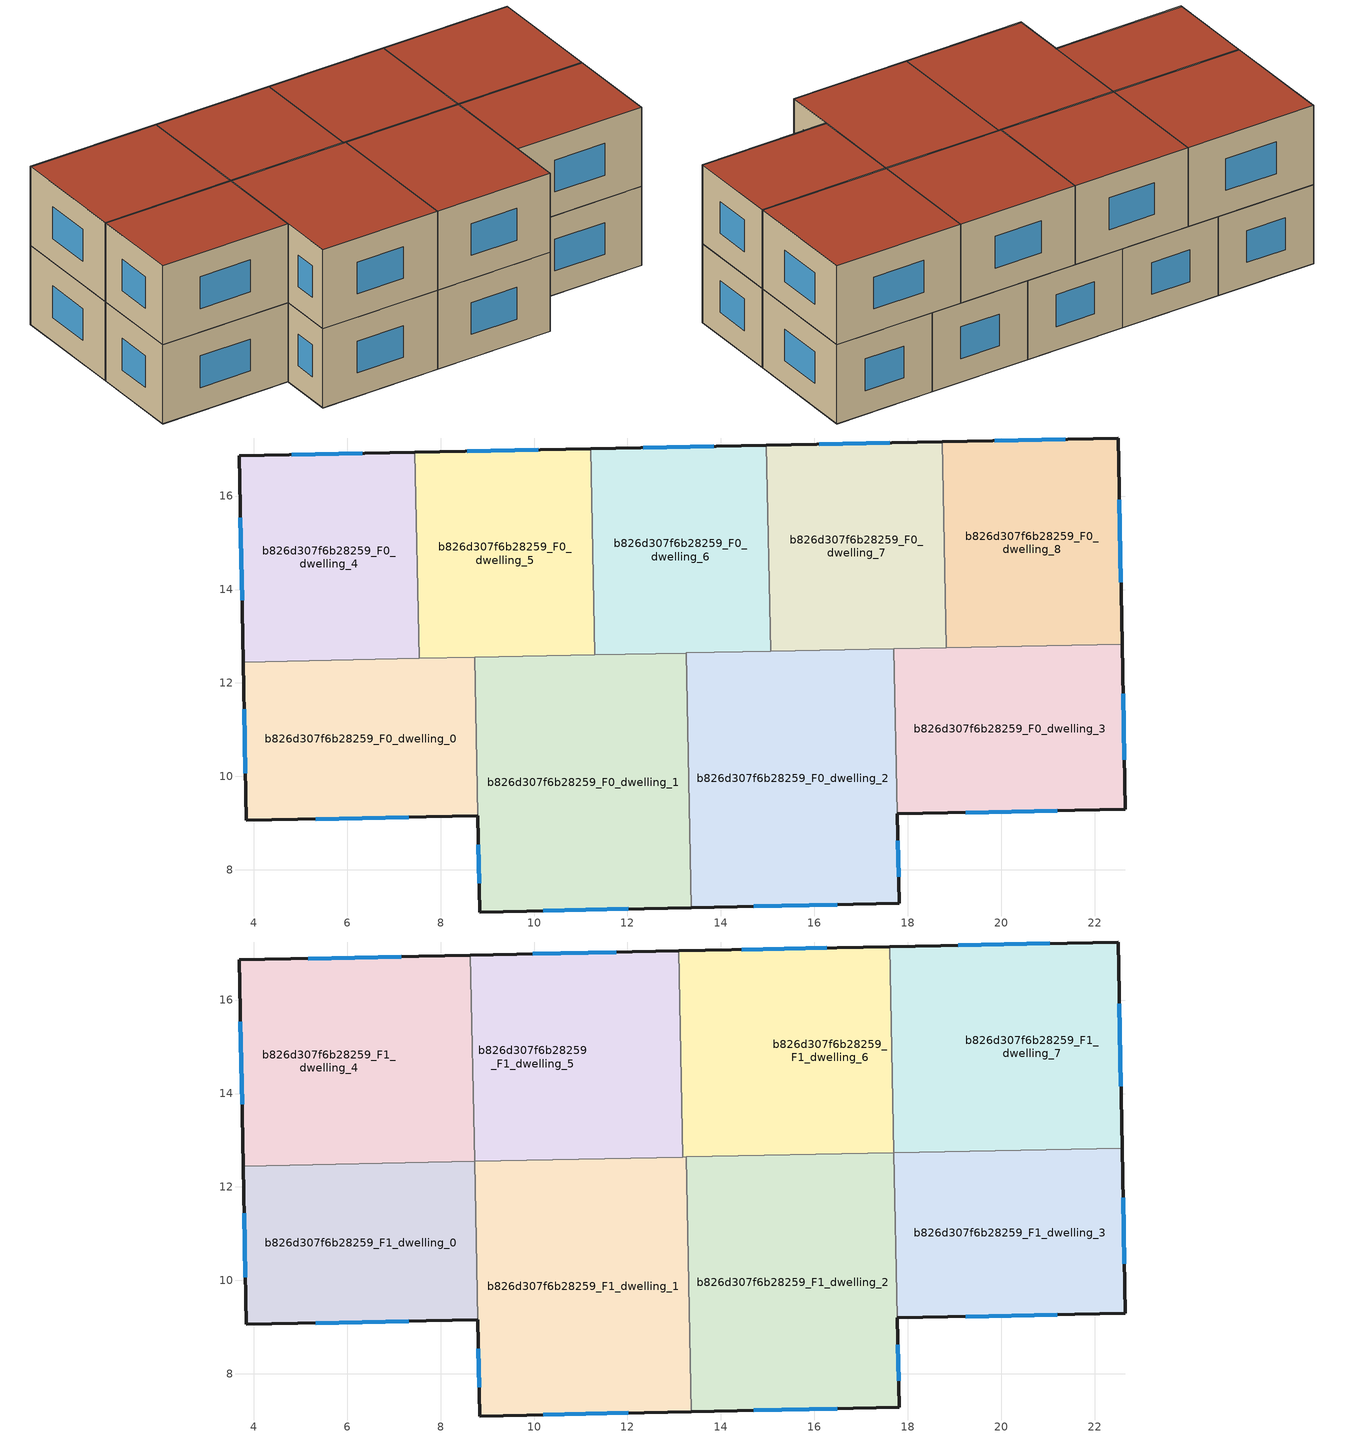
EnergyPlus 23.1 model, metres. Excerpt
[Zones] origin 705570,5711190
b826d307f6b28259_F0_dwelling_0
 floor ground (EU_floor_Construction): 8.8,9.16 8.73,12.55 3.78,12.45 3.85,9.06 z0
 wall outside (EU_wall_Construction): 8.8,9.16 3.85,9.06 3.78,12.45 z0:3
 wall to b826d307f6b28259_F0_dwelling_1 (EU_wall_Construction): 8.73,12.55 8.8,9.16 z0:3
 wall to b826d307f6b28259_F0_dwelling_4 (EU_wall_Construction): 3.78,12.45 7.54,12.52 z0:3
 wall to b826d307f6b28259_F0_dwelling_5 (EU_wall_Construction): 7.54,12.52 8.73,12.55 z0:3
 window (EU_Window_Construction): 7.32,9.13 5.33,9.09 / 3.83,10.07 3.8,11.43 z0.9:2.1
b826d307f6b28259_F0_dwelling_1
 floor ground (EU_floor_Construction): 13.37,7.19 13.26,12.64 8.73,12.55 8.84,7.1 z0
 wall outside (EU_wall_Construction): 13.37,7.19 8.84,7.1 8.8,9.16 z0:3
 wall to b826d307f6b28259_F0_dwelling_2 (EU_wall_Construction): 13.26,12.64 13.37,7.19 z0:3
 wall to b826d307f6b28259_F0_dwelling_5 (EU_wall_Construction): 8.73,12.55 11.3,12.6 z0:3
 wall to b826d307f6b28259_F0_dwelling_6 (EU_wall_Construction): 11.3,12.6 13.26,12.64 z0:3
 window (EU_Window_Construction): 12.01,7.17 10.2,7.13 / 8.83,7.72 8.81,8.54 z0.9:2.1
b826d307f6b28259_F0_dwelling_2
 floor ground (EU_floor_Construction): 17.81,7.29 17.7,12.73 13.26,12.64 13.37,7.19 z0
 wall outside (EU_wall_Construction): 17.77,9.2 17.81,7.29 13.37,7.19 z0:3
 wall to b826d307f6b28259_F0_dwelling_3 (EU_wall_Construction): 17.7,12.73 17.77,9.2 z0:3
 wall to b826d307f6b28259_F0_dwelling_7 (EU_wall_Construction): 15.06,12.68 17.7,12.73 z0:3
 wall to b826d307f6b28259_F0_dwelling_6 (EU_wall_Construction): 13.26,12.64 15.06,12.68 z0:3
 window (EU_Window_Construction): 16.48,7.26 14.7,7.22 / 17.79,8.63 17.8,7.86 z0.9:2.1
b826d307f6b28259_F0_dwelling_3
 floor ground (EU_floor_Construction): 22.65,9.3 22.58,12.83 17.7,12.73 17.77,9.2 z0
 wall outside (EU_wall_Construction): 22.58,12.83 22.65,9.3 17.77,9.2 z0:3
 wall to b826d307f6b28259_F0_dwelling_8 (EU_wall_Construction): 18.82,12.76 22.58,12.83 z0:3
 wall to b826d307f6b28259_F0_dwelling_7 (EU_wall_Construction): 17.7,12.73 18.82,12.75 z0:3
 window (EU_Window_Construction): 22.6,11.77 22.63,10.36 / 21.19,9.27 19.23,9.23 z0.9:2.1
b826d307f6b28259_F0_dwelling_4
 floor ground (EU_floor_Construction): 7.54,12.53 7.45,16.93 3.69,16.86 3.78,12.45 z0
 wall outside (EU_wall_Construction): 3.78,12.45 3.69,16.86 7.45,16.93 z0:3
 wall to b826d307f6b28259_F0_dwelling_5 (EU_wall_Construction): 7.45,16.93 7.54,12.53 z0:3
 window (EU_Window_Construction): 3.75,13.77 3.72,15.54 / 4.82,16.88 6.33,16.91 z0.9:2.1
b826d307f6b28259_F0_dwelling_5
 floor ground (EU_floor_Construction): 11.3,12.6 11.21,17.01 7.45,16.93 7.54,12.53 z0
 wall outside (EU_wall_Construction): 7.45,16.93 11.21,17.01 z0:3
 wall to b826d307f6b28259_F0_dwelling_6 (EU_wall_Construction): 11.21,17.01 11.3,12.6 z0:3
 window (EU_Window_Construction): 8.58,16.96 10.09,16.99 z0.9:2.1
b826d307f6b28259_F0_dwelling_6
 floor ground (EU_floor_Construction): 15.06,12.68 14.97,17.09 11.21,17.01 11.3,12.6 z0
 wall outside (EU_wall_Construction): 11.21,17.01 14.97,17.09 z0:3
 wall to b826d307f6b28259_F0_dwelling_7 (EU_wall_Construction): 14.97,17.09 15.06,12.68 z0:3
 window (EU_Window_Construction): 12.34,17.03 13.85,17.07 z0.9:2.1
b826d307f6b28259_F0_dwelling_7
 floor ground (EU_floor_Construction): 18.82,12.75 18.73,17.17 14.97,17.09 15.06,12.68 z0
 wall outside (EU_wall_Construction): 14.97,17.09 18.73,17.17 z0:3
 wall to b826d307f6b28259_F0_dwelling_8 (EU_wall_Construction): 18.73,17.17 18.82,12.75 z0:3
 window (EU_Window_Construction): 16.1,17.11 17.61,17.14 z0.9:2.1
b826d307f6b28259_F0_dwelling_8
 floor ground (EU_floor_Construction): 22.58,12.83 22.5,17.24 18.73,17.17 18.82,12.75 z0
 wall outside (EU_wall_Construction): 18.73,17.17 22.5,17.24 22.58,12.83 z0:3
 window (EU_Window_Construction): 22.52,15.92 22.56,14.15 / 19.86,17.19 21.37,17.22 z0.9:2.1
b826d307f6b28259_F1_dwelling_0
 floor to b826d307f6b28259_F0_dwelling_0 (EU_floor_Construction): 8.8,9.16 8.73,12.55 3.78,12.45 3.85,9.06 z3
 wall outside (EU_wall_Construction): 8.8,9.16 3.85,9.06 3.78,12.45 z3:6
 wall to b826d307f6b28259_F1_dwelling_4 (EU_wall_Construction): 3.78,12.45 8.73,12.55 z3:6
 wall to b826d307f6b28259_F1_dwelling_1 (EU_wall_Construction): 8.73,12.55 8.8,9.16 z3:6
 window (EU_Window_Construction): 7.32,9.13 5.33,9.09 / 3.83,10.07 3.8,11.43 z3.9:5.1
 roof outside (EU_roof_Construction): 8.73,12.55 8.8,9.16 3.85,9.06 3.78,12.45 z6
b826d307f6b28259_F1_dwelling_1
 floor to b826d307f6b28259_F0_dwelling_1 (EU_floor_Construction): 13.37,7.19 13.26,12.64 8.73,12.55 8.84,7.1 z3
 wall outside (EU_wall_Construction): 13.37,7.19 8.84,7.1 8.8,9.16 z3:6
 wall to b826d307f6b28259_F1_dwelling_2 (EU_wall_Construction): 13.26,12.64 13.37,7.19 z3:6
 wall to b826d307f6b28259_F1_dwelling_5 (EU_wall_Construction): 8.73,12.55 13.18,12.64 z3:6
 wall to b826d307f6b28259_F1_dwelling_6 (EU_wall_Construction): 13.18,12.64 13.26,12.64 z3:6
 window (EU_Window_Construction): 12.01,7.17 10.2,7.13 / 8.83,7.72 8.81,8.54 z3.9:5.1
 roof outside (EU_roof_Construction): 13.26,12.64 13.37,7.19 8.84,7.1 8.73,12.55 z6
b826d307f6b28259_F1_dwelling_2
 floor to b826d307f6b28259_F0_dwelling_2 (EU_floor_Construction): 17.81,7.29 17.7,12.73 13.26,12.64 13.37,7.19 z3
 wall outside (EU_wall_Construction): 17.77,9.2 17.81,7.29 13.37,7.19 z3:6
 wall to b826d307f6b28259_F1_dwelling_3 (EU_wall_Construction): 17.7,12.73 17.77,9.2 z3:6
 wall to b826d307f6b28259_F1_dwelling_6 (EU_wall_Construction): 13.26,12.64 17.7,12.73 z3:6
 window (EU_Window_Construction): 16.48,7.26 14.7,7.22 / 17.79,8.63 17.8,7.86 z3.9:5.1
 roof outside (EU_roof_Construction): 17.7,12.73 17.81,7.29 13.37,7.19 13.26,12.64 z6
b826d307f6b28259_F1_dwelling_3
 floor to b826d307f6b28259_F0_dwelling_3 (EU_floor_Construction): 22.65,9.3 22.58,12.83 17.7,12.73 17.77,9.2 z3
 wall outside (EU_wall_Construction): 22.58,12.83 22.65,9.3 17.77,9.2 z3:6
 wall to b826d307f6b28259_F1_dwelling_7 (EU_wall_Construction): 17.7,12.73 22.58,12.83 z3:6
 window (EU_Window_Construction): 22.6,11.77 22.63,10.36 / 21.19,9.27 19.23,9.23 z3.9:5.1
 roof outside (EU_roof_Construction): 22.58,12.83 22.65,9.3 17.77,9.2 17.7,12.73 z6
b826d307f6b28259_F1_dwelling_4
 floor to b826d307f6b28259_F0_dwelling_4 (EU_floor_Construction): 7.54,12.53 7.45,16.93 3.69,16.86 3.78,12.45 z3
 floor to b826d307f6b28259_F0_dwelling_5 (EU_floor_Construction): 8.73,12.55 8.64,16.96 7.45,16.93 7.54,12.53 z3
 wall outside (EU_wall_Construction): 3.78,12.45 3.69,16.86 8.64,16.96 z3:6
 wall to b826d307f6b28259_F1_dwelling_5 (EU_wall_Construction): 8.64,16.96 8.73,12.55 z3:6
 window (EU_Window_Construction): 3.75,13.77 3.72,15.54 / 5.17,16.89 7.16,16.93 z3.9:5.1
 roof outside (EU_roof_Construction): 8.64,16.96 8.73,12.55 3.78,12.45 3.69,16.86 z6
b826d307f6b28259_F1_dwelling_5
 floor to b826d307f6b28259_F0_dwelling_5 (EU_floor_Construction): 11.3,12.6 11.21,17.01 8.64,16.96 8.73,12.55 z3
 floor to b826d307f6b28259_F0_dwelling_6 (EU_floor_Construction): 13.18,12.64 13.09,17.05 11.21,17.01 11.3,12.6 z3
 wall outside (EU_wall_Construction): 8.64,16.96 13.09,17.05 z3:6
 wall to b826d307f6b28259_F1_dwelling_6 (EU_wall_Construction): 13.09,17.05 13.18,12.64 z3:6
 window (EU_Window_Construction): 9.97,16.99 11.76,17.02 z3.9:5.1
 roof outside (EU_roof_Construction): 13.09,17.05 13.18,12.64 8.73,12.55 8.64,16.96 z6
b826d307f6b28259_F1_dwelling_6
 floor to b826d307f6b28259_F0_dwelling_6 (EU_floor_Construction): 15.06,12.68 14.97,17.09 13.09,17.05 13.18,12.64 z3
 floor to b826d307f6b28259_F0_dwelling_7 (EU_floor_Construction): 17.7,12.73 17.61,17.14 14.97,17.09 15.06,12.68 z3
 wall outside (EU_wall_Construction): 13.09,17.05 17.61,17.14 z3:6
 wall to b826d307f6b28259_F1_dwelling_7 (EU_wall_Construction): 17.61,17.14 17.7,12.73 z3:6
 window (EU_Window_Construction): 14.45,17.08 16.26,17.11 z3.9:5.1
 roof outside (EU_roof_Construction): 17.61,17.14 17.7,12.73 13.18,12.64 13.09,17.05 z6
b826d307f6b28259_F1_dwelling_7
 floor to b826d307f6b28259_F0_dwelling_7 (EU_floor_Construction): 18.82,12.76 18.74,17.16 17.61,17.14 17.7,12.73 z3
 floor to b826d307f6b28259_F0_dwelling_8 (EU_floor_Construction): 22.58,12.83 22.5,17.24 18.74,17.16 18.82,12.76 z3
 wall outside (EU_wall_Construction): 17.61,17.14 22.5,17.24 22.58,12.83 z3:6
 window (EU_Window_Construction): 22.52,15.92 22.56,14.15 / 19.07,17.17 21.04,17.21 z3.9:5.1
 roof outside (EU_roof_Construction): 22.5,17.24 22.58,12.83 17.7,12.73 17.61,17.14 z6
[Building]
EU S2 Campaign: North Axis=0; Terrain=City; Solar Distribution=FullExterior
[Site:Location]
London: Latitude=51.5; Longitude=-0.5; Time Zone=0; Elevation=25
[SizingPeriod:WeatherFileDays]
AnnualSizingPeriod: Begin Month=1; Begin Day of Month=1; End Month=12; End Day of Month=31; Day of Week for Start Day=Monday; Use Weather File Daylight Saving Period=No; Use Weather File Rain and Snow Indicators=No
[MATERIAL]
EU_InternalMass_Material: Roughness=MediumRough; Thickness=0.1; Conductivity=1; Density=1800; Specific Heat=900; Thermal Absorptance=0.9; Solar Absorptance=0.7; Visible Absorptance=0.7
[MATERIAL:NOMASS] Roughness=MediumRough; Thermal Absorptance=0.9; Solar Absorptance=0.7; Visible Absorptance=0.7
Name | Thermal Resistance
EU_wall_NoMass | 1.04674
EU_roof_NoMass | 4.32442
EU_floor_NoMass | 2.04616
[WINDOWMATERIAL:SIMPLEGLAZINGSYSTEM]
EU_Window_SimpleGlazing: UFactor=4.25843; Solar Heat Gain Coefficient=0.85; Visible Transmittance=0.85
[CONSTRUCTION]
EU_wall_Construction: EU_wall_NoMass
EU_roof_Construction: EU_roof_NoMass
EU_floor_Construction: EU_floor_NoMass
EU_InternalMass_Construction: EU_InternalMass_Material
EU_Window_Construction: EU_Window_SimpleGlazing
[ZONE] Type=1; Multiplier=1; Ceiling Height=autocalculate; Floor Area=autocalculate; Part of Total Floor Area=Yes
Name | Volume
b826d307f6b28259_F0_dwelling_0; b826d307f6b28259_F1_dwelling_0 | 50.3643
b826d307f6b28259_F0_dwelling_1; b826d307f6b28259_F1_dwelling_1 | 74.0823
b826d307f6b28259_F0_dwelling_2 | 72.6724
b826d307f6b28259_F1_dwelling_2 | 72.6467
b826d307f6b28259_F0_dwelling_3; b826d307f6b28259_F1_dwelling_3 | 51.7749
b826d307f6b28259_F0_dwelling_4; b826d307f6b28259_F0_dwelling_7; b826d307f6b28259_F0_dwelling_8 | 49.7783
b826d307f6b28259_F1_dwelling_4 | 65.488
b826d307f6b28259_F0_dwelling_5 | 49.7791
b826d307f6b28259_F1_dwelling_5 | 58.9651
b826d307f6b28259_F0_dwelling_6 | 49.7915
b826d307f6b28259_F1_dwelling_6 | 59.7971
b826d307f6b28259_F1_dwelling_7 | 64.6545
[INTERNALMASS] Construction=EU_InternalMass_Construction
Name | Zone or ZoneList | Surface Area
b826d307f6b28259_F0_dwelling_0_EU_InternalMass | b826d307f6b28259_F0_dwelling_0 | 16.7882
b826d307f6b28259_F0_dwelling_1_EU_InternalMass | b826d307f6b28259_F0_dwelling_1 | 24.6945
b826d307f6b28259_F0_dwelling_2_EU_InternalMass | b826d307f6b28259_F0_dwelling_2 | 24.2186
b826d307f6b28259_F0_dwelling_3_EU_InternalMass | b826d307f6b28259_F0_dwelling_3 | 17.2582
b826d307f6b28259_F0_dwelling_4_EU_InternalMass | b826d307f6b28259_F0_dwelling_4 | 16.5929
b826d307f6b28259_F0_dwelling_5_EU_InternalMass | b826d307f6b28259_F0_dwelling_5 | 16.5929
b826d307f6b28259_F0_dwelling_6_EU_InternalMass | b826d307f6b28259_F0_dwelling_6 | 16.5973
b826d307f6b28259_F0_dwelling_7_EU_InternalMass | b826d307f6b28259_F0_dwelling_7 | 16.5929
b826d307f6b28259_F0_dwelling_8_EU_InternalMass | b826d307f6b28259_F0_dwelling_8 | 16.5928
b826d307f6b28259_F1_dwelling_0_EU_InternalMass | b826d307f6b28259_F1_dwelling_0 | 16.7882
b826d307f6b28259_F1_dwelling_1_EU_InternalMass | b826d307f6b28259_F1_dwelling_1 | 24.6945
b826d307f6b28259_F1_dwelling_2_EU_InternalMass | b826d307f6b28259_F1_dwelling_2 | 24.2184
b826d307f6b28259_F1_dwelling_3_EU_InternalMass | b826d307f6b28259_F1_dwelling_3 | 17.2582
b826d307f6b28259_F1_dwelling_4_EU_InternalMass | b826d307f6b28259_F1_dwelling_4 | 21.8297
b826d307f6b28259_F1_dwelling_5_EU_InternalMass | b826d307f6b28259_F1_dwelling_5 | 19.6547
b826d307f6b28259_F1_dwelling_6_EU_InternalMass | b826d307f6b28259_F1_dwelling_6 | 19.9327
b826d307f6b28259_F1_dwelling_7_EU_InternalMass | b826d307f6b28259_F1_dwelling_7 | 21.5516
[OTHEREQUIPMENT] Fuel Type=Electricity; Design Level Calculation Method=Watts/Area; Power per Zone Floor Area=1; Fraction Latent=0; Fraction Radiant=0; Fraction Lost=0; Carbon Dioxide Generation Rate=0; EndUse Subcategory=EU_Step8_InternalGains
Name | Zone or ZoneList or Space or SpaceList | Schedule
EU_Step8_InternalGain_b826d307f6b28259_F0_dwelling_0_f000 | b826d307f6b28259_F0_dwelling_0 | EU_Step8_GainSchedule_b826d307f6b28259_F0_dwelling_0_f000
EU_Step8_InternalGain_b826d307f6b28259_F0_dwelling_1_f000 | b826d307f6b28259_F0_dwelling_1 | EU_Step8_GainSchedule_b826d307f6b28259_F0_dwelling_1_f000
EU_Step8_InternalGain_b826d307f6b28259_F0_dwelling_2_f000 | b826d307f6b28259_F0_dwelling_2 | EU_Step8_GainSchedule_b826d307f6b28259_F0_dwelling_2_f000
EU_Step8_InternalGain_b826d307f6b28259_F0_dwelling_3_f000 | b826d307f6b28259_F0_dwelling_3 | EU_Step8_GainSchedule_b826d307f6b28259_F0_dwelling_3_f000
EU_Step8_InternalGain_b826d307f6b28259_F0_dwelling_4_f000 | b826d307f6b28259_F0_dwelling_4 | EU_Step8_GainSchedule_b826d307f6b28259_F0_dwelling_4_f000
EU_Step8_InternalGain_b826d307f6b28259_F0_dwelling_5_f000 | b826d307f6b28259_F0_dwelling_5 | EU_Step8_GainSchedule_b826d307f6b28259_F0_dwelling_5_f000
EU_Step8_InternalGain_b826d307f6b28259_F0_dwelling_6_f000 | b826d307f6b28259_F0_dwelling_6 | EU_Step8_GainSchedule_b826d307f6b28259_F0_dwelling_6_f000
EU_Step8_InternalGain_b826d307f6b28259_F0_dwelling_7_f000 | b826d307f6b28259_F0_dwelling_7 | EU_Step8_GainSchedule_b826d307f6b28259_F0_dwelling_7_f000
EU_Step8_InternalGain_b826d307f6b28259_F0_dwelling_8_f000 | b826d307f6b28259_F0_dwelling_8 | EU_Step8_GainSchedule_b826d307f6b28259_F0_dwelling_8_f000
EU_Step8_InternalGain_b826d307f6b28259_F1_dwelling_0_f000 | b826d307f6b28259_F1_dwelling_0 | EU_Step8_GainSchedule_b826d307f6b28259_F1_dwelling_0_f000
EU_Step8_InternalGain_b826d307f6b28259_F1_dwelling_1_f000 | b826d307f6b28259_F1_dwelling_1 | EU_Step8_GainSchedule_b826d307f6b28259_F1_dwelling_1_f000
EU_Step8_InternalGain_b826d307f6b28259_F1_dwelling_2_f000 | b826d307f6b28259_F1_dwelling_2 | EU_Step8_GainSchedule_b826d307f6b28259_F1_dwelling_2_f000
EU_Step8_InternalGain_b826d307f6b28259_F1_dwelling_3_f000 | b826d307f6b28259_F1_dwelling_3 | EU_Step8_GainSchedule_b826d307f6b28259_F1_dwelling_3_f000
EU_Step8_InternalGain_b826d307f6b28259_F1_dwelling_4_f000 | b826d307f6b28259_F1_dwelling_4 | EU_Step8_GainSchedule_b826d307f6b28259_F1_dwelling_4_f000
EU_Step8_InternalGain_b826d307f6b28259_F1_dwelling_5_f000 | b826d307f6b28259_F1_dwelling_5 | EU_Step8_GainSchedule_b826d307f6b28259_F1_dwelling_5_f000
EU_Step8_InternalGain_b826d307f6b28259_F1_dwelling_6_f000 | b826d307f6b28259_F1_dwelling_6 | EU_Step8_GainSchedule_b826d307f6b28259_F1_dwelling_6_f000
EU_Step8_InternalGain_b826d307f6b28259_F1_dwelling_7_f000 | b826d307f6b28259_F1_dwelling_7 | EU_Step8_GainSchedule_b826d307f6b28259_F1_dwelling_7_f000
[ZONEVENTILATION:DESIGNFLOWRATE] Schedule=EU_AlwaysOn; Design Flow Rate Calculation Method=AirChanges/Hour; Air Changes per Hour=0.488719; Ventilation Type=Natural; Fan Pressure Rise=0; Fan Total Efficiency=1; Constant Term Coefficient=1; Temperature Term Coefficient=0; Velocity Term Coefficient=0; Velocity Squared Term Coefficient=0; Minimum Indoor Temperature=-100; Maximum Indoor Temperature=100; Delta Temperature=-100; Minimum Outdoor Temperature=-100; Maximum Outdoor Temperature=100; Maximum Wind Speed=40
Name | Zone or ZoneList or Space or SpaceList
EU_ConstantAir_b826d307f6b28259_F0_dwelling_0 | b826d307f6b28259_F0_dwelling_0
EU_ConstantAir_b826d307f6b28259_F0_dwelling_1 | b826d307f6b28259_F0_dwelling_1
EU_ConstantAir_b826d307f6b28259_F0_dwelling_2 | b826d307f6b28259_F0_dwelling_2
EU_ConstantAir_b826d307f6b28259_F0_dwelling_3 | b826d307f6b28259_F0_dwelling_3
EU_ConstantAir_b826d307f6b28259_F0_dwelling_4 | b826d307f6b28259_F0_dwelling_4
EU_ConstantAir_b826d307f6b28259_F0_dwelling_5 | b826d307f6b28259_F0_dwelling_5
EU_ConstantAir_b826d307f6b28259_F0_dwelling_6 | b826d307f6b28259_F0_dwelling_6
EU_ConstantAir_b826d307f6b28259_F0_dwelling_7 | b826d307f6b28259_F0_dwelling_7
EU_ConstantAir_b826d307f6b28259_F0_dwelling_8 | b826d307f6b28259_F0_dwelling_8
EU_ConstantAir_b826d307f6b28259_F1_dwelling_0 | b826d307f6b28259_F1_dwelling_0
EU_ConstantAir_b826d307f6b28259_F1_dwelling_1 | b826d307f6b28259_F1_dwelling_1
EU_ConstantAir_b826d307f6b28259_F1_dwelling_2 | b826d307f6b28259_F1_dwelling_2
EU_ConstantAir_b826d307f6b28259_F1_dwelling_3 | b826d307f6b28259_F1_dwelling_3
EU_ConstantAir_b826d307f6b28259_F1_dwelling_4 | b826d307f6b28259_F1_dwelling_4
EU_ConstantAir_b826d307f6b28259_F1_dwelling_5 | b826d307f6b28259_F1_dwelling_5
EU_ConstantAir_b826d307f6b28259_F1_dwelling_6 | b826d307f6b28259_F1_dwelling_6
EU_ConstantAir_b826d307f6b28259_F1_dwelling_7 | b826d307f6b28259_F1_dwelling_7
[HVACTEMPLATE:THERMOSTAT] Constant Heating Setpoint=20; Constant Cooling Setpoint=50
EU_HeatOnly_b826d307f6b28259_F0_dwelling_0; EU_HeatOnly_b826d307f6b28259_F0_dwelling_1; EU_HeatOnly_b826d307f6b28259_F0_dwelling_2; EU_HeatOnly_b826d307f6b28259_F0_dwelling_3; EU_HeatOnly_b826d307f6b28259_F0_dwelling_4; EU_HeatOnly_b826d307f6b28259_F0_dwelling_5; EU_HeatOnly_b826d307f6b28259_F0_dwelling_6; EU_HeatOnly_b826d307f6b28259_F0_dwelling_7; EU_HeatOnly_b826d307f6b28259_F0_dwelling_8; EU_HeatOnly_b826d307f6b28259_F1_dwelling_0; EU_HeatOnly_b826d307f6b28259_F1_dwelling_1; EU_HeatOnly_b826d307f6b28259_F1_dwelling_2; EU_HeatOnly_b826d307f6b28259_F1_dwelling_3; EU_HeatOnly_b826d307f6b28259_F1_dwelling_4; EU_HeatOnly_b826d307f6b28259_F1_dwelling_5; EU_HeatOnly_b826d307f6b28259_F1_dwelling_6; EU_HeatOnly_b826d307f6b28259_F1_dwelling_7
[HVACTEMPLATE:ZONE:IDEALLOADSAIRSYSTEM] System Availability Schedule=EU_AlwaysOn; Maximum Heating Supply Air Temperature=50; Minimum Cooling Supply Air Temperature=13; Maximum Heating Supply Air Humidity Ratio=0.0156; Minimum Cooling Supply Air Humidity Ratio=0.0077; Heating Limit=NoLimit; Cooling Limit=NoLimit; Heating Availability Schedule=EU_AlwaysOn; Cooling Availability Schedule=EU_CoolingOff; Dehumidification Control Type=ConstantSensibleHeatRatio; Cooling Sensible Heat Ratio=0.7; Dehumidification Setpoint=60; Humidification Control Type=None; Humidification Setpoint=30; Outdoor Air Method=None; Outdoor Air Flow Rate per Person=0.00944; Outdoor Air Flow Rate per Zone Floor Area=0; Outdoor Air Flow Rate per Zone=0; Demand Controlled Ventilation Type=None; Outdoor Air Economizer Type=NoEconomizer; Heat Recovery Type=None; Sensible Heat Recovery Effectiveness=0.7; Latent Heat Recovery Effectiveness=0.65
Name | Template Thermostat
b826d307f6b28259_F0_dwelling_0 | EU_HeatOnly_b826d307f6b28259_F0_dwelling_0
b826d307f6b28259_F0_dwelling_1 | EU_HeatOnly_b826d307f6b28259_F0_dwelling_1
b826d307f6b28259_F0_dwelling_2 | EU_HeatOnly_b826d307f6b28259_F0_dwelling_2
b826d307f6b28259_F0_dwelling_3 | EU_HeatOnly_b826d307f6b28259_F0_dwelling_3
b826d307f6b28259_F0_dwelling_4 | EU_HeatOnly_b826d307f6b28259_F0_dwelling_4
b826d307f6b28259_F0_dwelling_5 | EU_HeatOnly_b826d307f6b28259_F0_dwelling_5
b826d307f6b28259_F0_dwelling_6 | EU_HeatOnly_b826d307f6b28259_F0_dwelling_6
b826d307f6b28259_F0_dwelling_7 | EU_HeatOnly_b826d307f6b28259_F0_dwelling_7
b826d307f6b28259_F0_dwelling_8 | EU_HeatOnly_b826d307f6b28259_F0_dwelling_8
b826d307f6b28259_F1_dwelling_0 | EU_HeatOnly_b826d307f6b28259_F1_dwelling_0
b826d307f6b28259_F1_dwelling_1 | EU_HeatOnly_b826d307f6b28259_F1_dwelling_1
b826d307f6b28259_F1_dwelling_2 | EU_HeatOnly_b826d307f6b28259_F1_dwelling_2
b826d307f6b28259_F1_dwelling_3 | EU_HeatOnly_b826d307f6b28259_F1_dwelling_3
b826d307f6b28259_F1_dwelling_4 | EU_HeatOnly_b826d307f6b28259_F1_dwelling_4
b826d307f6b28259_F1_dwelling_5 | EU_HeatOnly_b826d307f6b28259_F1_dwelling_5
b826d307f6b28259_F1_dwelling_6 | EU_HeatOnly_b826d307f6b28259_F1_dwelling_6
b826d307f6b28259_F1_dwelling_7 | EU_HeatOnly_b826d307f6b28259_F1_dwelling_7
[SIZING:ZONE] Zone Cooling Design Supply Air Temperature Input Method=SupplyAirTemperature; Zone Cooling Design Supply Air Temperature=13; Zone Heating Design Supply Air Temperature Input Method=SupplyAirTemperature; Zone Heating Design Supply Air Temperature=50; Zone Cooling Design Supply Air Humidity Ratio=0.008; Zone Heating Design Supply Air Humidity Ratio=0.008; Cooling Design Air Flow Method=DesignDay; Cooling Design Air Flow Rate=0; Cooling Minimum Air Flow per Zone Floor Area=0.000762; Cooling Minimum Air Flow=0; Cooling Minimum Air Flow Fraction=0.2; Heating Design Air Flow Method=DesignDay; Heating Design Air Flow Rate=0; Heating Maximum Air Flow per Zone Floor Area=0.002032; Heating Maximum Air Flow=0.141576; Heating Maximum Air Flow Fraction=0.3; Account for Dedicated Outdoor Air System=No; Dedicated Outdoor Air System Control Strategy=NeutralSupplyAir; Dedicated Outdoor Air Low Setpoint Temperature for Design=autosize; Dedicated Outdoor Air High Setpoint Temperature for Design=autosize; Zone Load Sizing Method=Sensible Load Only No Latent Load; Zone Latent Cooling Design Supply Air Humidity Ratio Input Method=HumidityRatioDifference; Zone Cooling Design Supply Air Humidity Ratio Difference=0.005; Zone Latent Heating Design Supply Air Humidity Ratio Input Method=HumidityRatioDifference; Zone Humidification Design Supply Air Humidity Ratio Difference=0.005
b826d307f6b28259_F0_dwelling_0; b826d307f6b28259_F0_dwelling_1; b826d307f6b28259_F0_dwelling_2; b826d307f6b28259_F0_dwelling_3; b826d307f6b28259_F0_dwelling_4; b826d307f6b28259_F0_dwelling_5; b826d307f6b28259_F0_dwelling_6; b826d307f6b28259_F0_dwelling_7; b826d307f6b28259_F0_dwelling_8; b826d307f6b28259_F1_dwelling_0; b826d307f6b28259_F1_dwelling_1; b826d307f6b28259_F1_dwelling_2; b826d307f6b28259_F1_dwelling_3; b826d307f6b28259_F1_dwelling_4; b826d307f6b28259_F1_dwelling_5; b826d307f6b28259_F1_dwelling_6; b826d307f6b28259_F1_dwelling_7
[SCHEDULE:CONSTANT]
Name | Hourly Value
EU_AlwaysOn | 1
EU_CoolingOff | 0
[SCHEDULE:FILE] Column Number=1; Rows to Skip at Top=0; Number of Hours of Data=8760; Column Separator=Comma; Interpolate to Timestep=No; Minutes per Item=60; Adjust Schedule for Daylight Savings=Yes
Name | File
EU_Step8_GainSchedule_b826d307f6b28259_F0_dwelling_0_f000 | ../../schedules/b826d307f6b28259/b826d307f6b28259_F0_dwelling_0_f000_gain.csv
EU_Step8_GainSchedule_b826d307f6b28259_F0_dwelling_1_f000 | ../../schedules/b826d307f6b28259/b826d307f6b28259_F0_dwelling_1_f000_gain.csv
EU_Step8_GainSchedule_b826d307f6b28259_F0_dwelling_2_f000 | ../../schedules/b826d307f6b28259/b826d307f6b28259_F0_dwelling_2_f000_gain.csv
EU_Step8_GainSchedule_b826d307f6b28259_F0_dwelling_3_f000 | ../../schedules/b826d307f6b28259/b826d307f6b28259_F0_dwelling_3_f000_gain.csv
EU_Step8_GainSchedule_b826d307f6b28259_F0_dwelling_4_f000 | ../../schedules/b826d307f6b28259/b826d307f6b28259_F0_dwelling_4_f000_gain.csv
EU_Step8_GainSchedule_b826d307f6b28259_F0_dwelling_5_f000 | ../../schedules/b826d307f6b28259/b826d307f6b28259_F0_dwelling_5_f000_gain.csv
EU_Step8_GainSchedule_b826d307f6b28259_F0_dwelling_6_f000 | ../../schedules/b826d307f6b28259/b826d307f6b28259_F0_dwelling_6_f000_gain.csv
EU_Step8_GainSchedule_b826d307f6b28259_F0_dwelling_7_f000 | ../../schedules/b826d307f6b28259/b826d307f6b28259_F0_dwelling_7_f000_gain.csv
EU_Step8_GainSchedule_b826d307f6b28259_F0_dwelling_8_f000 | ../../schedules/b826d307f6b28259/b826d307f6b28259_F0_dwelling_8_f000_gain.csv
EU_Step8_GainSchedule_b826d307f6b28259_F1_dwelling_0_f000 | ../../schedules/b826d307f6b28259/b826d307f6b28259_F1_dwelling_0_f000_gain.csv
EU_Step8_GainSchedule_b826d307f6b28259_F1_dwelling_1_f000 | ../../schedules/b826d307f6b28259/b826d307f6b28259_F1_dwelling_1_f000_gain.csv
EU_Step8_GainSchedule_b826d307f6b28259_F1_dwelling_2_f000 | ../../schedules/b826d307f6b28259/b826d307f6b28259_F1_dwelling_2_f000_gain.csv
EU_Step8_GainSchedule_b826d307f6b28259_F1_dwelling_3_f000 | ../../schedules/b826d307f6b28259/b826d307f6b28259_F1_dwelling_3_f000_gain.csv
EU_Step8_GainSchedule_b826d307f6b28259_F1_dwelling_4_f000 | ../../schedules/b826d307f6b28259/b826d307f6b28259_F1_dwelling_4_f000_gain.csv
EU_Step8_GainSchedule_b826d307f6b28259_F1_dwelling_5_f000 | ../../schedules/b826d307f6b28259/b826d307f6b28259_F1_dwelling_5_f000_gain.csv
EU_Step8_GainSchedule_b826d307f6b28259_F1_dwelling_6_f000 | ../../schedules/b826d307f6b28259/b826d307f6b28259_F1_dwelling_6_f000_gain.csv
EU_Step8_GainSchedule_b826d307f6b28259_F1_dwelling_7_f000 | ../../schedules/b826d307f6b28259/b826d307f6b28259_F1_dwelling_7_f000_gain.csv
